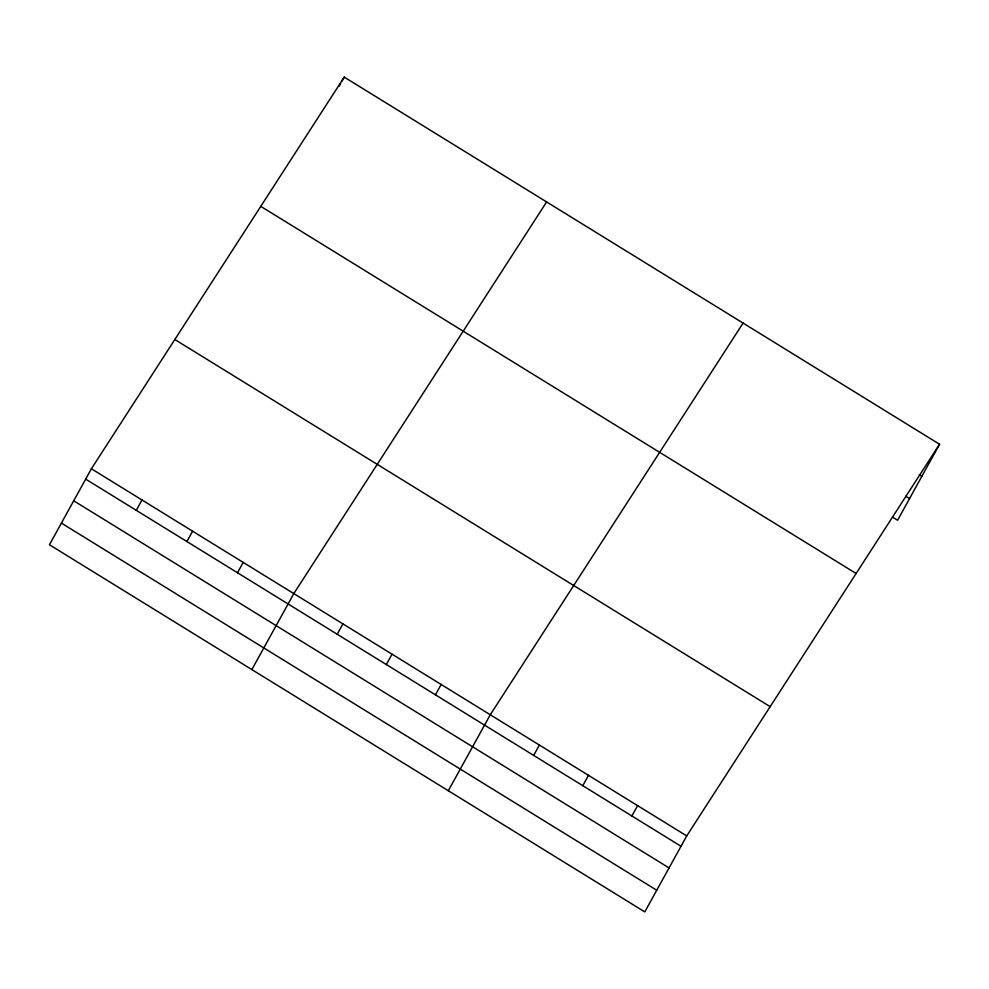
<?xml version="1.0" encoding="UTF-8"?>
<svg xmlns="http://www.w3.org/2000/svg" width="989" height="989" viewBox="0 0 989 989"><rect width="100%" height="100%" fill="white"/><g stroke="black" fill="none" stroke-linecap="round" stroke-linejoin="round"><path stroke-width="1.48" d="M91.396 468.774L49.45 544.754L644.779 911.895L686.725 835.915L939.55 444.246L344.221 77.105L91.396 468.774L686.725 835.915M339.215 86.167L340.649 83.57M342.07 80.987L344.221 77.105M136.284 510.336L141.996 499.977M186.884 541.539L192.608 531.192M237.484 572.755L243.207 562.395M251.861 669.59L293.807 593.598L546.633 201.929M337.212 634.246L342.923 623.898M386.316 664.534L392.04 654.186M435.432 694.822L441.156 684.475M448.326 790.743L490.272 714.763L743.085 323.082M533.664 755.411L539.376 745.051M582.781 785.699L588.492 775.339M631.897 815.987L637.608 805.627M939.55 444.246L897.604 520.226L892.437 517.037M919.288 474.658L921.872 476.253M905.677 496.181L909.559 498.567M260.787 206.355L856.115 573.496M174.83 339.524L770.159 706.665M85.684 479.133L681.013 846.275M73.718 500.793L669.059 867.934M61.405 523.107L656.733 890.248"/></g></svg>
